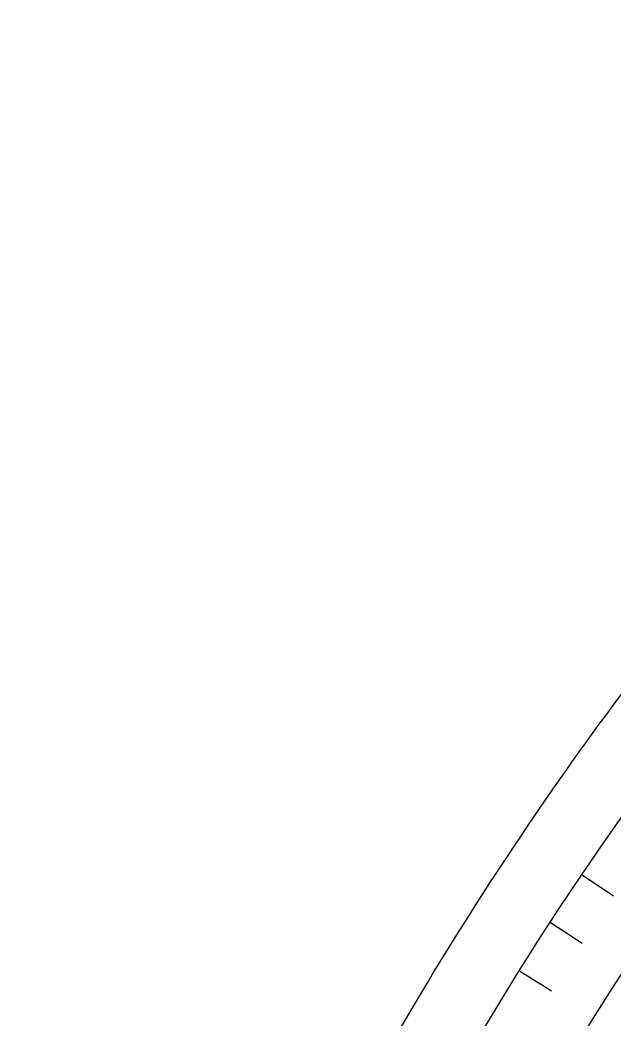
# Model space of a CAD drawing. Header units: millimetres. Extents: x -50 to 50, y -50 to 64.
# Drawn here: x -49 to -40.15, y 25.25 to 40.15 of the extents above; entities that cross this region are included whole.
import ezdxf

# ---------------------------------------------------------------- set-up
doc = ezdxf.new("R2010")
doc.units = ezdxf.units.MM
for name, color, linetype in [('CUT_OUTER', 1, 'Continuous'), ('ENGRAVE', 7, 'Continuous'), ('ENGRAVE_FINE', 8, 'Continuous')]:
    doc.layers.add(name, color=color, linetype=linetype)

msp = doc.modelspace()

# ---------------------------------------------------------------- linework, layer by layer
at = {"layer": 'CUT_OUTER'}
msp.add_arc((1.9668, -1.2552), 52.4156, 141.08421, 152.99027, dxfattribs=at)
at = {"layer": 'ENGRAVE'}
for radius in [49, 49, 47.6875, 45.25, 45.25, 43.325]:
    msp.add_circle((0, 0), radius, dxfattribs=at)
at = {"layer": 'ENGRAVE_FINE'}
for points in [[(-40.6228, 27.4005), (-40.1565, 27.0859)], [(-41.0949, 26.6873), (-40.6231, 26.381)], [(-41.5544, 25.966), (-41.0773, 25.668)]]:
    msp.add_lwpolyline(points, dxfattribs=at)

doc.saveas('drawing.dxf')
